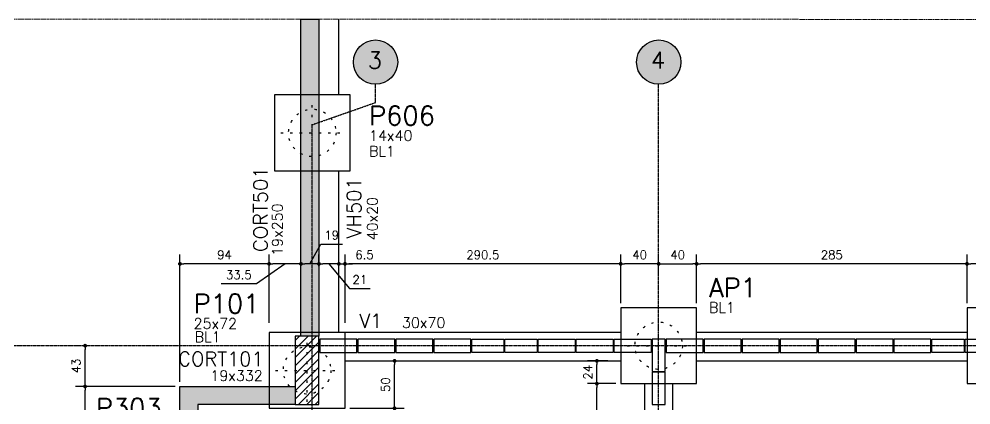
# Model space of a CAD drawing. Extents: x -856 to 20282, y 14720 to 28231.
# Drawn here: x 1349 to 2353, y 25017 to 25424 of the extents above; entities that cross this region are included whole.
import ezdxf

# ---------------------------------------------------------------- set-up
doc = ezdxf.new("R2010")
doc.units = 0
for name, pattern in [('AXES', [0.54, 0.3, -0.08, 0.08, -0.08]), ('Double dash', [55, 20, -5, 10, -5, 10, -5]), ('ESTILO_TQS_0002', [0.4, 0.1, -0.3])]:
    doc.linetypes.add(name, pattern=pattern)
doc.layers.get('0').update_dxf_attribs({"linetype": 'CONTINUOUS'})
doc.layers.get('Defpoints').update_dxf_attribs({"linetype": 'CONTINUOUS'})
for name, color, linetype in [('228', 2, 'CONTINUOUS'), ('BLOCO', 3, 'CONTINUOUS'), ('COTA', 1, 'CONTINUOUS'), ('EIXOS', 1, 'AXES'), ('ESTACA', 1, 'ESTILO_TQS_0002'), ('H2', 252, 'CONTINUOUS'), ('H4', 254, 'CONTINUOUS'), ('H5', 1, 'CONTINUOUS'), ('IND-EIXOS', 2, 'CONTINUOUS'), ('P-D', 2, 'CONTINUOUS'), ('P-N', 5, 'CONTINUOUS'), ('PENA_3', 3, 'CONTINUOUS'), ('PENA_5', 5, 'CONTINUOUS'), ('PIL-N', 4, 'CONTINUOUS'), ('PROJ', 252, 'CONTINUOUS'), ('TEXT-EIXOS', 3, 'CONTINUOUS'), ('VIG-D', 2, 'CONTINUOUS'), ('VIG-N', 4, 'CONTINUOUS'), ('VIGA', 3, 'CONTINUOUS')]:
    doc.layers.add(name, color=color, linetype=linetype)
doc.layers.add('TLV-DVI-___-CNT', color=7, linetype='Double dash', lineweight=9)
doc.styles.add('COTA', font='romans.shx')
doc.styles.get("Standard").update_dxf_attribs({"font": 'ROMANS.SHX'})
doc.dimstyles.new('forma', dxfattribs={"dimscale": 5, "dimtxt": 1.8, "dimasz": 0.8, "dimexe": 2, "dimexo": 1, "dimgap": 1, "dimtad": 1, "dimdec": 1, "dimzin": 9, "dimdsep": 46, "dimtxsty": 'COTA', "dimblk1": 'DOT', "dimblk2": 'DOT', "dimsah": 1, "dimcen": 0, "dimdle": 1, "dimclrd": 256, "dimclre": 256, "dimclrt": 2, "dimadec": 0, "dimazin": 0, "dimtfac": 1, "dimtdec": 0, "dimtmove": 0, "dimatfit": 3, "dimfxl": 1, "dimtolj": 1, "dimtzin": 0, "dimarcsym": 0})

# ---------------------------------------------------------------- blocks, each defined once
blk = doc.blocks.new('_EST50')
at = {"layer": 'ESTACA', "linetype": 'ESTILO_TQS_0002'}
for p, q in [((0, -1.333), (0, 1.333)), ((-1.333, 0), (1.333, 0))]:
    blk.add_line(p, q, dxfattribs=at)
blk.add_circle((0, 0), 1, dxfattribs=at)
blk = doc.blocks.new('_Dot')
at = {"color": 0, "linetype": 'ByBlock', "lineweight": -2}
blk.add_line((-0.5, 0), (-1, 0), dxfattribs=at)
at = {"color": 0, "linetype": 'ByBlock', "const_width": 0.5}
blk.add_lwpolyline([(-0.25, 0, 1), (0.25, 0, 1)], format="xyb", close=True, dxfattribs=at)
blk = doc.blocks.new('*D73')
at = {"layer": 'COTA', "lineweight": -2, "transparency": 16777216}
for p, q in [((2348.5, 25124.6), (2348.5, 25175.9)), ((2388.5, 25150.4), (2388.5, 25175.9)), ((2384.5, 25165.9), (2352.5, 25165.9))]:
    blk.add_line(p, q, dxfattribs=at)
at = {"layer": 'Defpoints', "color": 0, "transparency": 16777216}
for p in [(2348.5, 25165.9), (2388.5, 25145.4), (2348.5, 25119.6)]:
    blk.add_point(p, dxfattribs=at)
at = {"layer": 'COTA', "lineweight": -2, "transparency": 16777216, "xscale": 4, "yscale": 4, "zscale": 4, "rotation": 180}
blk.add_blockref('_Dot', (2348.5, 25165.9), dxfattribs=at)
at = {"layer": 'COTA', "lineweight": -2, "transparency": 16777216, "xscale": 4, "yscale": 4, "zscale": 4}
blk.add_blockref('_Dot', (2388.5, 25165.9), dxfattribs=at)
at = {"layer": 'COTA', "color": 2, "transparency": 16777216, "insert": (2368.5, 25175.4), "char_height": 9, "attachment_point": 5, "style": 'COTA'}
blk.add_mtext('\\A1;40 ', dxfattribs=at)
blk = doc.blocks.new('*D74')
at = {"layer": 'COTA', "lineweight": -2, "transparency": 16777216}
for p, q in [((2063.5, 25124.6), (2063.5, 25175.9)), ((2348.5, 25124.6), (2348.5, 25175.9)), ((2344.5, 25165.9), (2067.5, 25165.9))]:
    blk.add_line(p, q, dxfattribs=at)
at = {"layer": 'Defpoints', "color": 0, "transparency": 16777216}
for p in [(2063.5, 25165.9), (2063.5, 25119.6), (2348.5, 25119.6)]:
    blk.add_point(p, dxfattribs=at)
at = {"layer": 'COTA', "lineweight": -2, "transparency": 16777216, "xscale": 4, "yscale": 4, "zscale": 4, "rotation": 180}
blk.add_blockref('_Dot', (2063.5, 25165.9), dxfattribs=at)
at = {"layer": 'COTA', "lineweight": -2, "transparency": 16777216, "xscale": 4, "yscale": 4, "zscale": 4}
blk.add_blockref('_Dot', (2348.5, 25165.9), dxfattribs=at)
at = {"layer": 'COTA', "color": 2, "transparency": 16777216, "insert": (2206, 25175.4), "char_height": 9, "attachment_point": 5, "style": 'COTA'}
blk.add_mtext('\\A1;285 ', dxfattribs=at)
blk = doc.blocks.new('*D75')
at = {"layer": 'COTA', "lineweight": -2, "transparency": 16777216}
for p, q in [((1983.5, 25124.6), (1983.5, 25175.9)), ((2023.5, 25152.8), (2023.5, 25175.9)), ((2019.5, 25165.9), (1987.5, 25165.9))]:
    blk.add_line(p, q, dxfattribs=at)
at = {"layer": 'Defpoints', "color": 0, "transparency": 16777216}
for p in [(1983.5, 25165.9), (2023.5, 25147.8), (1983.5, 25119.6)]:
    blk.add_point(p, dxfattribs=at)
at = {"layer": 'COTA', "lineweight": -2, "transparency": 16777216, "xscale": 4, "yscale": 4, "zscale": 4, "rotation": 180}
blk.add_blockref('_Dot', (1983.5, 25165.9), dxfattribs=at)
at = {"layer": 'COTA', "lineweight": -2, "transparency": 16777216, "xscale": 4, "yscale": 4, "zscale": 4}
blk.add_blockref('_Dot', (2023.5, 25165.9), dxfattribs=at)
at = {"layer": 'COTA', "color": 2, "transparency": 16777216, "insert": (2003.5, 25175.4), "char_height": 9, "attachment_point": 5, "style": 'COTA'}
blk.add_mtext('\\A1;40 ', dxfattribs=at)
blk = doc.blocks.new('*D76')
at = {"layer": 'COTA', "lineweight": -2, "transparency": 16777216}
for p, q in [((1693, 25103.6), (1693, 25175.9)), ((1983.5, 25124.6), (1983.5, 25175.9)), ((1979.5, 25165.9), (1697, 25165.9))]:
    blk.add_line(p, q, dxfattribs=at)
at = {"layer": 'Defpoints', "color": 0, "transparency": 16777216}
for p in [(1693, 25165.9), (1983.5, 25119.6), (1693, 25098.6)]:
    blk.add_point(p, dxfattribs=at)
at = {"layer": 'COTA', "lineweight": -2, "transparency": 16777216, "xscale": 4, "yscale": 4, "zscale": 4, "rotation": 180}
blk.add_blockref('_Dot', (1693, 25165.9), dxfattribs=at)
at = {"layer": 'COTA', "lineweight": -2, "transparency": 16777216, "xscale": 4, "yscale": 4, "zscale": 4}
blk.add_blockref('_Dot', (1983.5, 25165.9), dxfattribs=at)
at = {"layer": 'COTA', "color": 2, "transparency": 16777216, "insert": (1838.3, 25175.4), "char_height": 9, "attachment_point": 5, "style": 'COTA'}
blk.add_mtext('\\A1;290.5 ', dxfattribs=at)
blk = doc.blocks.new('*D77')
at = {"layer": 'COTA', "lineweight": -2, "transparency": 16777216}
for p, q in [((1613, 25103.6), (1613, 25175.9)), ((1646.5, 25159.6), (1646.5, 25175.9)), ((1629.8, 25165.9), (1599.7, 25144.8)), ((1642.5, 25165.9), (1617, 25165.9)), ((1599.7, 25144.8), (1562.3, 25144.8))]:
    blk.add_line(p, q, dxfattribs=at)
at = {"layer": 'Defpoints', "color": 0, "transparency": 16777216}
for p in [(1613, 25165.9), (1646.5, 25154.6), (1613, 25098.6)]:
    blk.add_point(p, dxfattribs=at)
at = {"layer": 'COTA', "lineweight": -2, "transparency": 16777216, "xscale": 4, "yscale": 4, "zscale": 4, "rotation": 180}
blk.add_blockref('_Dot', (1613, 25165.9), dxfattribs=at)
at = {"layer": 'COTA', "lineweight": -2, "transparency": 16777216, "xscale": 4, "yscale": 4, "zscale": 4}
blk.add_blockref('_Dot', (1646.5, 25165.9), dxfattribs=at)
at = {"layer": 'COTA', "color": 2, "transparency": 16777216, "insert": (1581, 25154.3), "char_height": 9, "attachment_point": 5, "style": 'COTA'}
blk.add_mtext('\\A1;33.5 ', dxfattribs=at)
blk = doc.blocks.new('*D96')
at = {"layer": 'COTA', "lineweight": -2, "transparency": 16777216}
for p, q in [((1514, 25036.6), (1409.1, 25036.6)), ((1419.1, 24966.6), (1419.1, 25032.6)), ((1514, 24962.6), (1409.1, 24962.6))]:
    blk.add_line(p, q, dxfattribs=at)
at = {"layer": 'Defpoints', "color": 0, "transparency": 16777216}
for p in [(1419.1, 25036.6), (1519, 25036.6), (1519, 24962.6)]:
    blk.add_point(p, dxfattribs=at)
at = {"layer": 'COTA', "lineweight": -2, "transparency": 16777216, "xscale": 4, "yscale": 4, "zscale": 4}
for p, rotation in [((1419.1, 25036.6), 90), ((1419.1, 24962.6), 270)]:
    blk.add_blockref('_Dot', p, dxfattribs=dict(at, rotation=rotation))
at = {"layer": 'COTA', "color": 2, "transparency": 16777216, "insert": (1409.6, 24999.6), "char_height": 9, "attachment_point": 5, "rotation": 90, "style": 'COTA'}
blk.add_mtext('\\A1;74 ', dxfattribs=at)
blk = doc.blocks.new('*D100')
at = {"layer": 'COTA', "lineweight": -2, "transparency": 16777216}
for p, q in [((1734.4, 25063.6), (1755.2, 25063.6)), ((1745.2, 25017.6), (1745.2, 25059.6)), ((1698, 25013.6), (1755.2, 25013.6))]:
    blk.add_line(p, q, dxfattribs=at)
at = {"layer": 'Defpoints', "color": 0, "transparency": 16777216}
for p in [(1729.4, 25063.6), (1745.2, 25063.6), (1693, 25013.6)]:
    blk.add_point(p, dxfattribs=at)
at = {"layer": 'COTA', "lineweight": -2, "transparency": 16777216, "xscale": 4, "yscale": 4, "zscale": 4}
for p, rotation in [((1745.2, 25063.6), 90), ((1745.2, 25013.6), 270)]:
    blk.add_blockref('_Dot', p, dxfattribs=dict(at, rotation=rotation))
at = {"layer": 'COTA', "color": 2, "transparency": 16777216, "insert": (1735.7, 25038.6), "char_height": 9, "attachment_point": 5, "rotation": 90, "style": 'COTA'}
blk.add_mtext('\\A1;50 ', dxfattribs=at)
blk = doc.blocks.new('*D101')
at = {"layer": 'COTA', "lineweight": -2, "transparency": 16777216}
for p, q in [((1519, 25041.6), (1519, 25175.9)), ((1613, 25103.6), (1613, 25175.9)), ((1609, 25165.9), (1523, 25165.9))]:
    blk.add_line(p, q, dxfattribs=at)
at = {"layer": 'Defpoints', "color": 0, "transparency": 16777216}
for p in [(1519, 25165.9), (1613, 25098.6), (1519, 25036.6)]:
    blk.add_point(p, dxfattribs=at)
at = {"layer": 'COTA', "lineweight": -2, "transparency": 16777216, "xscale": 4, "yscale": 4, "zscale": 4, "rotation": 180}
blk.add_blockref('_Dot', (1519, 25165.9), dxfattribs=at)
at = {"layer": 'COTA', "lineweight": -2, "transparency": 16777216, "xscale": 4, "yscale": 4, "zscale": 4}
blk.add_blockref('_Dot', (1613, 25165.9), dxfattribs=at)
at = {"layer": 'COTA', "color": 2, "transparency": 16777216, "insert": (1566, 25175.4), "char_height": 9, "attachment_point": 5, "style": 'COTA'}
blk.add_mtext('\\A1;94 ', dxfattribs=at)
blk = doc.blocks.new('*D115')
at = {"layer": 'COTA', "lineweight": -2, "transparency": 16777216}
for p, q in [((1978.5, 25039.6), (1948.4, 25039.6)), ((1958.4, 24897.6), (1958.4, 25035.6)), ((1978.5, 24893.6), (1948.4, 24893.6))]:
    blk.add_line(p, q, dxfattribs=at)
at = {"layer": 'Defpoints', "color": 0, "transparency": 16777216}
for p in [(1958.4, 25039.6), (1983.5, 25039.6), (1983.5, 24893.6)]:
    blk.add_point(p, dxfattribs=at)
at = {"layer": 'COTA', "lineweight": -2, "transparency": 16777216, "xscale": 4, "yscale": 4, "zscale": 4}
for p, rotation in [((1958.4, 25039.6), 90), ((1958.4, 24893.6), 270)]:
    blk.add_blockref('_Dot', p, dxfattribs=dict(at, rotation=rotation))
at = {"layer": 'COTA', "color": 2, "transparency": 16777216, "insert": (1948.9, 24966.6), "char_height": 9, "attachment_point": 5, "rotation": 90, "style": 'COTA'}
blk.add_mtext('\\A1;146 ', dxfattribs=at)
blk = doc.blocks.new('*D116')
at = {"layer": 'COTA', "lineweight": -2, "transparency": 16777216}
for p, q in [((1970.1, 25063.6), (1948.4, 25063.6)), ((1958.4, 25043.6), (1958.4, 25059.6)), ((1978.5, 25039.6), (1948.4, 25039.6))]:
    blk.add_line(p, q, dxfattribs=at)
at = {"layer": 'Defpoints', "color": 0, "transparency": 16777216}
for p in [(1958.4, 25063.6), (1975.1, 25063.6), (1983.5, 25039.6)]:
    blk.add_point(p, dxfattribs=at)
at = {"layer": 'COTA', "lineweight": -2, "transparency": 16777216, "xscale": 4, "yscale": 4, "zscale": 4}
for p, rotation in [((1958.4, 25063.6), 90), ((1958.4, 25039.6), 270)]:
    blk.add_blockref('_Dot', p, dxfattribs=dict(at, rotation=rotation))
at = {"layer": 'COTA', "color": 2, "transparency": 16777216, "insert": (1948.9, 25051.6), "char_height": 9, "attachment_point": 5, "rotation": 90, "style": 'COTA'}
blk.add_mtext('\\A1;24 ', dxfattribs=at)
blk = doc.blocks.new('Family - ___-2103959-PLANTA INFERIOR 2')
at = {"layer": 'TLV-DVI-___-CNT', "color": 1, "true_color": 0xff0000}
for p, q in [((-34123, 10030), (-48652, 10030)), ((-34123, 10030), (-30001, 10030)), ((-30001, 10030), (-17649, 10007))]:
    blk.add_line(p, q, dxfattribs=at)
blk = doc.blocks.new('A$C8a1ee3b4')
at = {"layer": 'TLV-DVI-___-CNT', "color": 1, "true_color": 0xff0000, "xscale": 0.1, "yscale": 0.1, "zscale": 0.1}
blk.add_blockref('Family - ___-2103959-PLANTA INFERIOR 2', (4865.2, 1037.1), dxfattribs=at)
blk = doc.blocks.new('*D44')
at = {"layer": 'COTA', "lineweight": -2, "transparency": 16777216}
for p, q in [((1414.6, 25079.6), (1409.1, 25079.6)), ((1419.1, 25040.6), (1419.1, 25075.6)), ((1514, 25036.6), (1409.1, 25036.6))]:
    blk.add_line(p, q, dxfattribs=at)
at = {"layer": 'Defpoints', "color": 0, "transparency": 16777216}
for p in [(1419.1, 25079.6), (1419.6, 25079.6), (1519, 25036.6)]:
    blk.add_point(p, dxfattribs=at)
at = {"layer": 'COTA', "lineweight": -2, "transparency": 16777216, "xscale": 4, "yscale": 4, "zscale": 4}
for p, rotation in [((1419.1, 25079.6), 90), ((1419.1, 25036.6), 270)]:
    blk.add_blockref('_Dot', p, dxfattribs=dict(at, rotation=rotation))
at = {"layer": 'COTA', "color": 2, "transparency": 16777216, "insert": (1409.6, 25058.1), "char_height": 9, "attachment_point": 5, "rotation": 90, "style": 'COTA'}
blk.add_mtext('\\A1;43 ', dxfattribs=at)
blk = doc.blocks.new('*D47')
at = {"layer": 'COTA', "lineweight": -2, "transparency": 16777216}
for p, q in [((1686.5, 25159.6), (1686.5, 25175.9)), ((1693, 25103.6), (1693, 25175.9)), ((1682.5, 25165.9), (1678.5, 25165.9)), ((1686.5, 25165.9), (1693, 25165.9)), ((1697, 25165.9), (1701, 25165.9))]:
    blk.add_line(p, q, dxfattribs=at)
at = {"layer": 'Defpoints', "color": 0, "transparency": 16777216}
for p in [(1693, 25165.9), (1686.5, 25154.6), (1693, 25098.6)]:
    blk.add_point(p, dxfattribs=at)
at = {"layer": 'COTA', "lineweight": -2, "transparency": 16777216, "xscale": 4, "yscale": 4, "zscale": 4}
blk.add_blockref('_Dot', (1686.5, 25165.9), dxfattribs=at)
at = {"layer": 'COTA', "lineweight": -2, "transparency": 16777216, "xscale": 4, "yscale": 4, "zscale": 4, "rotation": 180}
blk.add_blockref('_Dot', (1693, 25165.9), dxfattribs=at)
at = {"layer": 'COTA', "color": 2, "transparency": 16777216, "insert": (1713.4, 25175.4), "char_height": 9, "attachment_point": 5, "style": 'COTA'}
blk.add_mtext('\\A1;6.5 ', dxfattribs=at)
blk = doc.blocks.new('*D48')
at = {"layer": 'COTA', "lineweight": -2, "transparency": 16777216}
for p, q in [((2023.5, 25152.8), (2023.5, 25175.9)), ((2063.5, 25124.6), (2063.5, 25175.9)), ((2027.5, 25165.9), (2059.5, 25165.9))]:
    blk.add_line(p, q, dxfattribs=at)
at = {"layer": 'Defpoints', "color": 0, "transparency": 16777216}
for p in [(2063.5, 25165.9), (2023.5, 25147.8), (2063.5, 25119.6)]:
    blk.add_point(p, dxfattribs=at)
at = {"layer": 'COTA', "lineweight": -2, "transparency": 16777216, "xscale": 4, "yscale": 4, "zscale": 4, "rotation": 180}
blk.add_blockref('_Dot', (2023.5, 25165.9), dxfattribs=at)
at = {"layer": 'COTA', "lineweight": -2, "transparency": 16777216, "xscale": 4, "yscale": 4, "zscale": 4}
blk.add_blockref('_Dot', (2063.5, 25165.9), dxfattribs=at)
at = {"layer": 'COTA', "color": 2, "transparency": 16777216, "insert": (2043.5, 25175.4), "char_height": 9, "attachment_point": 5, "style": 'COTA'}
blk.add_mtext('\\A1;40 ', dxfattribs=at)
blk = doc.blocks.new('*D178')
at = {"layer": 'COTA', "lineweight": -2, "transparency": 16777216}
for p, q in [((1656, 25165.9), (1667.5, 25186.7)), ((1667.5, 25186.7), (1690.4, 25186.7)), ((1646.5, 25163.4), (1646.5, 25175.9)), ((1665.5, 25163.4), (1665.5, 25175.9)), ((1661.5, 25165.9), (1650.5, 25165.9))]:
    blk.add_line(p, q, dxfattribs=at)
at = {"layer": 'Defpoints', "color": 0, "transparency": 16777216}
for p in [(1646.5, 25165.9), (1646.5, 25158.4), (1665.5, 25158.4)]:
    blk.add_point(p, dxfattribs=at)
at = {"layer": 'COTA', "lineweight": -2, "transparency": 16777216, "xscale": 4, "yscale": 4, "zscale": 4, "rotation": 180}
blk.add_blockref('_Dot', (1646.5, 25165.9), dxfattribs=at)
at = {"layer": 'COTA', "lineweight": -2, "transparency": 16777216, "xscale": 4, "yscale": 4, "zscale": 4}
blk.add_blockref('_Dot', (1665.5, 25165.9), dxfattribs=at)
at = {"layer": 'COTA', "color": 2, "transparency": 16777216, "insert": (1678.9, 25196.2), "char_height": 9, "attachment_point": 5, "style": 'COTA'}
blk.add_mtext('\\A1;19 ', dxfattribs=at)
blk = doc.blocks.new('*D179')
at = {"layer": 'COTA', "lineweight": -2, "transparency": 16777216}
for p, q in [((1665.5, 25163.9), (1665.5, 25175.9)), ((1686.5, 25159.6), (1686.5, 25175.9)), ((1682.5, 25165.9), (1669.5, 25165.9)), ((1676, 25165.9), (1697.6, 25139.8)), ((1697.6, 25139.8), (1719.6, 25139.8))]:
    blk.add_line(p, q, dxfattribs=at)
at = {"layer": 'Defpoints', "color": 0, "transparency": 16777216}
for p in [(1665.5, 25165.9), (1665.5, 25158.9), (1686.5, 25154.6)]:
    blk.add_point(p, dxfattribs=at)
at = {"layer": 'COTA', "lineweight": -2, "transparency": 16777216, "xscale": 4, "yscale": 4, "zscale": 4, "rotation": 180}
blk.add_blockref('_Dot', (1665.5, 25165.9), dxfattribs=at)
at = {"layer": 'COTA', "lineweight": -2, "transparency": 16777216, "xscale": 4, "yscale": 4, "zscale": 4}
blk.add_blockref('_Dot', (1686.5, 25165.9), dxfattribs=at)
at = {"layer": 'COTA', "color": 2, "transparency": 16777216, "insert": (1708.6, 25149.3), "char_height": 9, "attachment_point": 5, "style": 'COTA'}
blk.add_mtext('\\A1;21 ', dxfattribs=at)
blk = doc.blocks.new('A$C93549396')
at = {"layer": 'PROJ'}
for points in [[(80, 1409), (41, 1409), (41, 1395), (80, 1395), (80, 1409)], [(120, 1409), (81, 1409), (81, 1395), (120, 1395), (120, 1409)], [(160, 1409), (121, 1409), (121, 1395), (160, 1395), (160, 1409)], [(200, 1409), (161, 1409), (161, 1395), (200, 1395), (200, 1409)], [(201, 1409), (235, 1409), (235, 1395), (201, 1395), (201, 1409)], [(236, 1409), (270, 1409), (270, 1395), (236, 1395), (236, 1409)], [(271, 1409), (310, 1409), (310, 1395), (271, 1395), (271, 1409)], [(311, 1409), (350, 1409), (350, 1395), (311, 1395), (311, 1409)], [(351, 1409), (390, 1409), (390, 1395), (351, 1395), (351, 1409)], [(391, 1409), (391, 1375), (405, 1375), (405, 1409), (391, 1409)], [(445, 1409), (406, 1409), (406, 1395), (445, 1395), (445, 1409)], [(485, 1409), (446, 1409), (446, 1395), (485, 1395), (485, 1409)], [(525, 1409), (486, 1409), (486, 1395), (525, 1395), (525, 1409)], [(565, 1409), (526, 1409), (526, 1395), (565, 1395), (565, 1409)], [(605, 1409), (566, 1409), (566, 1395), (605, 1395), (605, 1409)], [(645, 1409), (606, 1409), (606, 1395), (645, 1395), (645, 1409)], [(685, 1409), (646, 1409), (646, 1395), (685, 1395), (685, 1409)], [(686, 1409), (720, 1409), (720, 1395), (686, 1395), (686, 1409)], [(721, 1409), (755, 1409), (755, 1395), (721, 1395), (721, 1409)], [(391, 1374), (391, 1340), (405, 1340), (405, 1374), (391, 1374)]]:
    blk.add_lwpolyline(points, dxfattribs=at)

msp = doc.modelspace()

# ---------------------------------------------------------------- hatches: boundary and pattern name
at = {"layer": 'H2'}
msp.add_hatch(color=256, dxfattribs=at).paths.add_polyline_path([(1646.51, 25089.59), (1646.51, 25424.06), (1665.51, 25424.06), (1665.51, 25089.59)])
h = msp.add_hatch(color=256, dxfattribs=at)
h.paths.add_polyline_path([(1519.01, 24962.59), (1538.01, 24962.59), (1538.01, 25017.59), (1640.51, 25017.59), (1640.51, 25036.59), (1519.01, 25036.59)])
h.paths.add_polyline_path([(1519.01, 24684.59), (1538.01, 24684.59), (1538.01, 24937.59), (1519.01, 24937.59)])
h.paths.add_polyline_path([(1538.01, 24659.59), (1519.01, 24659.59), (1519.01, 24446.09), (1491.51, 24446.09), (1491.51, 24439.59), (1640.51, 24439.59), (1640.51, 24446.09), (1538.01, 24446.09)])
at = {"layer": 'H4'}
h = msp.add_hatch(color=256, dxfattribs=at)
edge = h.paths.add_edge_path()
edge.add_arc((1725.15, 25378.64), 23.33, 0, 360)
h = msp.add_hatch(color=256, dxfattribs=at)
edge = h.paths.add_edge_path()
edge.add_arc((2023.59, 25378.64), 23.33, 0, 360)
at = {"layer": 'H5'}
h = msp.add_hatch(dxfattribs=at)
h.set_pattern_fill('ANSI31', color=256, scale=50, style=0)
h.set_pattern_definition([(45, (0, -5), (-4.4194174, 4.4194174), [])])
h.paths.add_polyline_path([(1640.51, 25017.59), (1665.51, 25017.59), (1665.51, 25089.59), (1640.51, 25089.59)])

# ---------------------------------------------------------------- linework, layer by layer
at = {"layer": 'BLOCO', "linetype": 'Continuous'}
for points in [[(1618.51, 25264.03), (1698.51, 25264.03), (1698.51, 25344.03), (1618.51, 25344.03), (1618.51, 25264.03)], [(1983.51, 25039.59), (2063.51, 25039.59), (2063.51, 25119.59), (1983.51, 25119.59), (1983.51, 25039.59)], [(2348.51, 25039.59), (2428.51, 25039.59), (2428.51, 25119.59), (2348.51, 25119.59), (2348.51, 25039.59)], [(1613.01, 25013.59), (1693.01, 25013.59), (1693.01, 25093.59), (1613.01, 25093.59), (1613.01, 25013.59)]]:
    msp.add_lwpolyline(points, dxfattribs=at)
at = {"layer": 'EIXOS'}
for p, q in [((1725.15, 25336.02), (1725.15, 25355.31)), ((1658.51, 25312.65), (1725.15, 25336.02))]:
    msp.add_line(p, q, dxfattribs=at)
at = {"layer": 'EIXOS', "color": 244, "true_color": 0x991b1e}
for p, q in [((2023.51, 23634.64), (2023.51, 25355.31)), ((1658.51, 23639.51), (1658.51, 25312.65)), ((3416.67, 25079.59), (632.05, 25079.59))]:
    msp.add_line(p, q, dxfattribs=at)
at = {"layer": 'IND-EIXOS'}
for centre in [(1725.15, 25378.64), (2023.59, 25378.64)]:
    msp.add_circle(centre, 23.33, dxfattribs=at)
at = {"layer": 'P-N', "linetype": 'Continuous'}
msp.add_lwpolyline([(1640.51, 25017.59), (1665.51, 25017.59), (1665.51, 25089.59), (1640.51, 25089.59), (1640.51, 25017.59)], dxfattribs=at)
at = {"layer": 'PENA_3'}
for p, q in [((1686.51, 25344.03), (1686.51, 25423.99)), ((1686.51, 25093.59), (1686.51, 25264.03))]:
    msp.add_line(p, q, dxfattribs=at)
at = {"layer": 'PENA_5'}
for points in [[(1646.51, 25089.59), (1646.51, 25424.06), (1665.51, 25424.06), (1665.51, 25089.59), (1646.51, 25089.59)], [(1519.01, 24962.59), (1519.01, 25036.59), (1640.51, 25036.59), (1640.51, 25017.59), (1538.01, 25017.59), (1538.01, 24962.59)]]:
    msp.add_lwpolyline(points, dxfattribs=at)
at = {"layer": 'VIGA'}
for p, q in [((1983.51, 25093.59), (1693.01, 25093.59)), ((2348.51, 25093.59), (2063.51, 25093.59)), ((1693.01, 25063.59), (1983.51, 25063.59)), ((2063.51, 25063.59), (2348.51, 25063.59)), ((2008.51, 25039.59), (2008.51, 24893.59)), ((2038.51, 24893.59), (2038.51, 25039.59))]:
    msp.add_line(p, q, dxfattribs=at)

# ---------------------------------------------------------------- block references
at = {"layer": '228', "linetype": 'Continuous', "xscale": 25, "yscale": 25}
for p in [(1658.51, 25304.03), (2023.51, 25079.59), (1653.01, 25053.59)]:
    msp.add_blockref('_EST50', p, dxfattribs=at)
at = {"layer": 'PROJ'}
msp.add_blockref('A$C93549396', (1625.51, 23677.56), dxfattribs=at)
at = {"layer": 'VIGA'}
msp.add_blockref('A$C8a1ee3b4', (203.06, 23383.83), dxfattribs=at)

# ---------------------------------------------------------------- texts
at = {"layer": 'P-D', "linetype": 'Continuous'}
for s, p in [('14x40', (1718.34, 25295.65)), ('BL1', (1718.34, 25279.15)), ('BL1', (2076.55, 25114.4)), ('25x72', (1533.44, 25097.54)), ('BL1', (1534.58, 25083.41))]:
    msp.add_text(s, height=11, dxfattribs=at).set_placement(p)
at = {"layer": 'PIL-N', "linetype": 'Continuous'}
for s, p in [('P606', (1718.34, 25312.15)), ('AP1', (2076.55, 25130.9)), ('P101', (1533.44, 25114.04)), ('P303', (1430.35, 25004.06))]:
    msp.add_text(s, height=20, dxfattribs=at).set_placement(p)
at = {"layer": 'TEXT-EIXOS'}
for s, p in [('3', (1716.98, 25371.88)), ('4', (2015.42, 25371.88))]:
    msp.add_text(s, height=17.5, dxfattribs=at).set_placement(p)
at = {"layer": 'VIG-D', "linetype": 'Continuous'}
for s, p in [('40x20', (1727.3, 25190.66)), ('19x250', (1627.13, 25174.39))]:
    msp.add_text(s, height=11, rotation=90, dxfattribs=at).set_placement(p)
for s, p in [('30x70', (1753.01, 25098.34)), ('19x332', (1551.13, 25042.49))]:
    msp.add_text(s, height=11, dxfattribs=at).set_placement(p)
at = {"layer": 'VIG-N', "linetype": 'Continuous'}
for s, p in [('CORT501', (1611.43, 25178.42)), ('VH501', (1710.03, 25192.75))]:
    msp.add_text(s, height=15, rotation=90, dxfattribs=at).set_placement(p)
for s, p in [('V1', (1708.01, 25098.34)), ('CORT101', (1517.21, 25058.16))]:
    msp.add_text(s, height=15, dxfattribs=at).set_placement(p)

# ---------------------------------------------------------------- dimensions: what is measured, and where the dimension line sits
at = {"layer": 'COTA'}
for base, p1, p2, picture, middle in [((1646.51, 25165.92), (1665.51, 25158.37), (1646.51, 25158.37), '*D178', (1672.52, 25186.7)), ((1693.01, 25165.92), (1686.51, 25154.55), (1693.01, 25098.59), '*D47', (1713.37, 25165.92)), ((1613.01, 25165.92), (1646.51, 25154.55), (1613.01, 25098.59), '*D77', (1594.72, 25144.84)), ((1665.51, 25165.92), (1686.51, 25154.55), (1665.51, 25158.92), '*D179', (1702.61, 25139.82))]:
    dim = msp.add_linear_dim(base=base, p1=p1, p2=p2, dimstyle='forma', override={"dimpost": ' ', "dimtmove": 1}, dxfattribs=at)
    dim.commit()
    dim.dimension.update_dxf_attribs({"geometry": picture, "text_midpoint": middle, "dimtype": 128})
for base, p1, p2, picture, middle in [((1519.01, 25165.92), (1613.01, 25098.59), (1519.01, 25036.59), '*D101', (1566.01, 25175.42)), ((1693.01, 25165.92), (1983.51, 25119.59), (1693.01, 25098.59), '*D76', (1838.26, 25175.42)), ((1983.51, 25165.92), (2023.51, 25147.77), (1983.51, 25119.59), '*D75', (2003.51, 25175.42)), ((2063.51, 25165.92), (2023.51, 25147.77), (2063.51, 25119.59), '*D48', (2043.51, 25175.42)), ((2063.51, 25165.92), (2348.51, 25119.59), (2063.51, 25119.59), '*D74', (2206.01, 25175.42)), ((2348.51, 25165.92), (2388.51, 25145.39), (2348.51, 25119.59), '*D73', (2368.51, 25175.42))]:
    dim = msp.add_linear_dim(base=base, p1=p1, p2=p2, dimstyle='forma', override={"dimpost": ' ', "dimtmove": 1}, dxfattribs=at)
    dim.commit()
    dim.dimension.update_dxf_attribs({"geometry": picture, "text_midpoint": middle})
for base, p1, p2, picture, middle in [((1419.14, 25079.59), (1519.01, 25036.59), (1419.61, 25079.59), '*D44', (1409.64, 25058.09)), ((1745.22, 25063.59), (1693.01, 25013.59), (1729.43, 25063.59), '*D100', (1735.72, 25038.59)), ((1958.38, 25039.59), (1983.51, 24893.59), (1983.51, 25039.59), '*D115', (1948.88, 24966.59)), ((1419.14, 25036.59), (1519.01, 24962.59), (1519.01, 25036.59), '*D96', (1409.64, 24999.59))]:
    dim = msp.add_linear_dim(base=base, p1=p1, p2=p2, angle=90, dimstyle='forma', override={"dimpost": ' ', "dimtmove": 1}, dxfattribs=at)
    dim.commit()
    dim.dimension.update_dxf_attribs({"geometry": picture, "text_midpoint": middle})
dim = msp.add_linear_dim(base=(1958.38, 25063.59), p1=(1983.51, 25039.59), p2=(1975.11, 25063.59), angle=90, dimstyle='forma', override={"dimpost": ' ', "dimtmove": 1}, dxfattribs=at)
dim.commit()
dim.dimension.update_dxf_attribs({"geometry": '*D116', "text_midpoint": (1958.38, 25051.59), "dimtype": 128})

doc.saveas('drawing.dxf')
